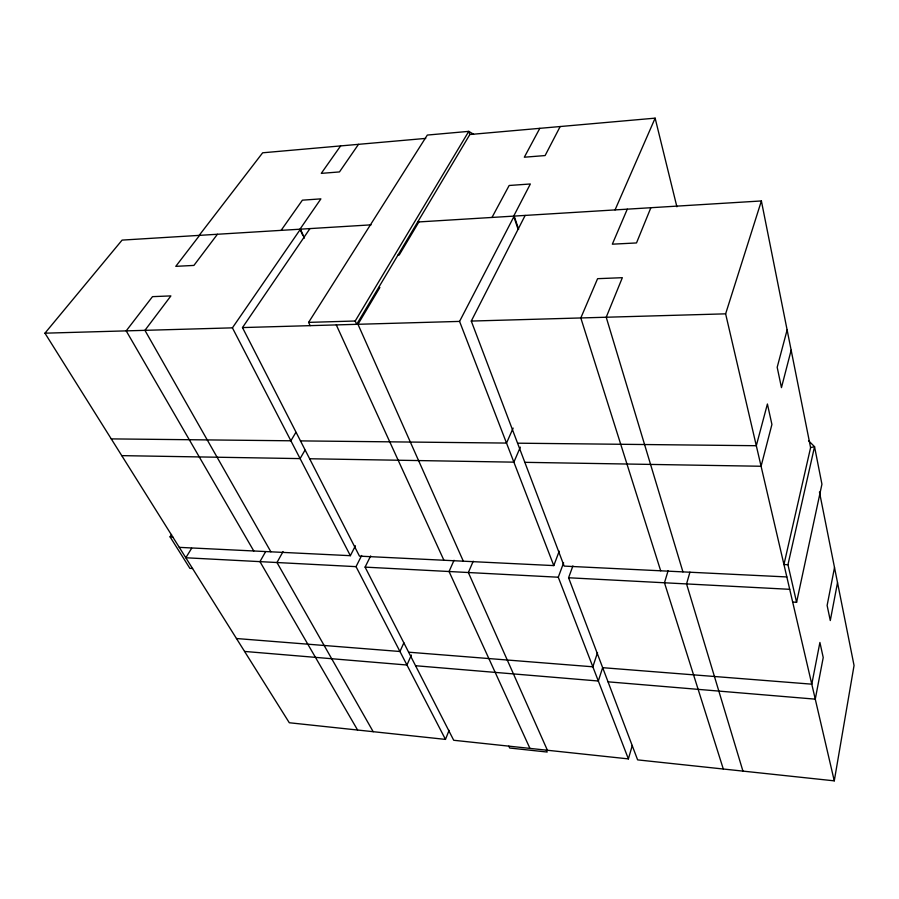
<?xml version="1.0" encoding="UTF-8"?>
<svg xmlns="http://www.w3.org/2000/svg" width="899" height="899" viewBox="0 0 899 899"><rect width="100%" height="100%" fill="white"/><g stroke="black" fill="none" stroke-linecap="round" stroke-linejoin="round"><path stroke-width="1.35" d="M572.899 565.921L568.584 577.765L637.627 759.88L834.272 780.849L854.05 665.507L819.439 491.967M837.52 582.653L830.283 620.546L827.125 605.454L834.508 567.55M792.682 602.072L796.593 602.296L821.933 484.179L814.539 446.668L808.561 440.746M787.951 564.718L814.539 446.668L810.595 447.623L783.95 564.538L787.951 564.718L796.593 602.296M791.154 350.183L781.456 387.626L777.186 367.275L787.119 329.944M689.938 572.146L686.555 583.923L742.945 771.106M370.658 555.93L365.084 567.123L453.714 740.27L628.379 758.891L632.3 745.451M668.114 570.685L664.473 582.777L723.302 769.016M834.272 780.849L725.628 313.841L761.386 200.949L417.698 221.997M597.52 652.607L592.846 666.8L408.629 652.191M628.379 758.891L558.279 577.225L563.617 562.808M309.953 228.593L242.483 327.573L359.465 556.133L553.795 565.595L559.212 551.177M371.085 224.851L122.095 240.1L44.95 333.181L289.298 722.751L445.466 739.394L449.095 730.348M650.865 207.725L636.503 242.944L612.331 244.18L627.277 209.164M473.222 561.212L468.357 572.528L547.401 750.26M520.33 447.151L513.88 462.153L309.627 458.76M615.051 209.917L655.135 118.151L469.851 134.513L356.689 324.325L355.217 321.01L468.772 131.366L473.571 134.243M454.029 560.279L449.062 571.517L529.949 748.406M513.127 428.104L506.519 443.072L300.48 440.892M411.371 655.068L406.955 665.013L244.573 651.438M403.887 642.774L399.965 651.494L236.471 638.526M445.466 739.394L356.038 566.651L361.656 555.492M179.283 547.356L350.363 555.683L355.431 545.772M786.839 576.944L564.167 566.1L471.278 321.067L525.151 215.423M560.178 126.534L545.109 155.561L524.319 157.213L539.816 128.332M553.795 565.595L459.569 321.404L514.194 216.086L518.633 229.335M491.989 217.446L509.149 185.486L530.354 183.98L513.677 216.12L518.105 229.369M283.05 551.593L276.971 562.516L373.186 731.696M265.441 551.975L259.957 561.628L357.577 730.022M304.986 450.174L300.097 458.602L121.758 455.636M295.872 432.385L290.883 440.791L111.251 438.892M418.9 221.918L399.212 254.99L397.987 255.058M191.644 548.3L185.812 557.762L356.038 566.651M192.555 568.516L189.891 568.37L170.068 536.827L171.552 534.478M310.144 325.652L308.604 322.381L427.328 135.064L468.772 131.366L469.851 134.513M358.499 144.334L339.474 171.923L321.269 173.372L340.609 145.919M44.95 333.181L232.414 327.854L300.435 229.178L304.469 238.1M281.117 230.358L302.39 200.174L320.909 198.859L299.974 229.2L302.862 235.583M217.423 234.257L193.914 265.419L175.788 266.34L199.6 235.347M199.173 235.381L262.654 152.796L425.721 138.401M378.636 287.523L379.884 287.466L357.971 324.292L463.322 561.19M308.604 322.381L355.217 321.01M242.483 327.573L459.569 321.404M471.278 321.067L725.628 313.841M517.577 443.185L756.306 445.713L767.409 403.999L771.915 424.452L761.082 466.255L524.836 462.333M170.068 536.827L172.765 536.95M365.084 567.123L558.279 577.225M568.584 577.765L789.715 589.317M415.563 665.732L598.329 681.015L602.633 667.676L811.786 684.173L819.91 642.47L823.226 657.517L815.269 699.152L608.039 681.824M253.788 550.986L126.197 330.877L152.493 296.648L170.9 295.906L144.93 330.338L270.88 551.817M232.414 327.854L350.363 555.683M508.823 746.148L509.699 748.024L547.21 752.047L546.367 750.148M336.293 324.91L443.904 560.246M660.686 570.798L580.821 317.954L597.588 278.679L622.344 277.69L606.218 317.235L682.937 571.888M655.135 118.151L676.891 206.781M761.386 200.949L810.595 447.623"/></g></svg>
